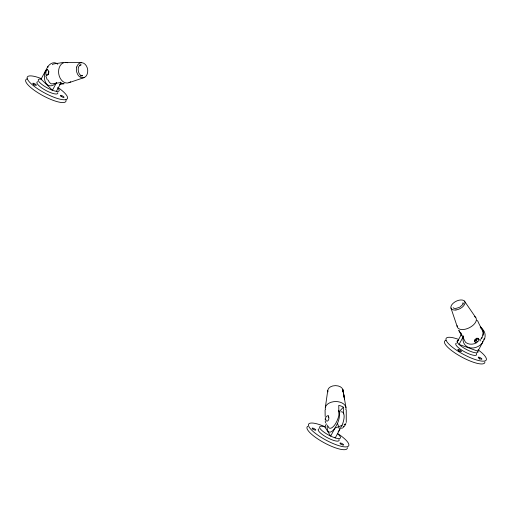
<?xml version="1.0" encoding="UTF-8"?>
<svg xmlns="http://www.w3.org/2000/svg" width="512" height="512" viewBox="0 0 512 512"><rect width="100%" height="100%" fill="white"/><g stroke="black" fill="none" stroke-linecap="round" stroke-linejoin="round"><path stroke-width="0.77" d="M325.312 407.699L327.75 390.502M346.266 422.426L346.246 409.926M57.76 64.243A11.802 7.578 -74.5 0 0 47.898 66.451L41.062 79.149L52.422 90.253L56.525 82.643M56.397 91.36L61.075 82.662M326.47 423.834L324.832 426.88L330.675 436.096L337.51 423.398A11.802 4.723 -68.3 0 0 338.515 410.688M340.8 411.904A11.802 4.723 -68.3 0 1 342.093 425.216L335.251 437.914L334.886 437.338M457.21 342.106L461.581 333.984A11.802 9.824 -38.3 0 0 461.229 335.674M463.584 336.038L459.059 344.442L477.894 351.187L484.73 338.49A11.802 9.824 -38.3 0 0 480.237 327.661M481.498 338.726L482.112 337.581M343.226 426.918L343.066 427.168A9.837 2.477 15.1 0 0 343.814 426.778M343.84 426.752A9.837 8.742 -36.3 0 0 345.37 424.71L344.077 424.198L345.395 424.666L345.594 424.352M345.568 424.397L345.581 424.378A4.038 2.573 42.8 0 0 345.786 423.251M476.397 340.454L477.818 338.406L479.123 340.058A9.837 5.12 -62.1 0 1 477.542 341.901A9.837 4.186 6.8 0 1 475.29 342.272L474.381 341.152M480.544 340.499L480.122 340.954M339.59 411.258L343.347 407.206A10.586 6.976 -0.8 0 0 338.765 405.389L338.893 414.33A3.987 1.594 -68.3 0 1 338.784 415.629A10.829 4.333 -68.3 0 1 333.613 426.266A10.829 4.333 -68.3 0 1 328.314 426.918A3.987 1.594 -68.3 0 1 328.179 426.227M342.515 427.923L341.619 428.538M459.782 307.136L462.464 304.794L462.982 302.701L463.654 304.154M459.264 307.418L455.68 308.48L453.965 308.294L453.171 307.712M69.03 82.669L84.038 77.613M79.597 65.101L81.152 64.858C76.294 65.254 77.856 76.486 82.611 75.731L80.288 76.09M60.16 84.333L64.134 83.718A10.586 7.795 81.2 0 1 60.166 82.618L52.218 83.84A3.987 2.56 -74.5 0 1 51.2 83.77A10.829 6.957 -74.5 0 1 48.218 80.096M474.432 340.595L476.352 340.48L477.542 341.901M65.216 62.368L81.517 62.662M464.416 301.056L475.834 317.67M47.309 79.942L45.85 76.032M478.362 338.336L478.522 338.656M477.702 338.118L479.04 339.782A4.038 0.384 59.9 0 0 478.515 338.65M461.613 335.872L458.842 330.304A10.586 5.786 -26.5 0 0 460.691 332.646L465.126 341.555A5.312 4.416 -38.3 0 0 465.594 342.272A2.669 2.221 -38.3 0 0 465.926 342.586A10.829 9.011 -38.3 0 0 476.557 342.822M475.251 342.24L475.155 342.01A4.038 0.384 59.9 0 0 474.637 340.89L474.483 340.576A14.042 7.315 -62.1 0 0 475.994 338.586A14.042 5.971 6.8 0 0 478.323 338.317M457.184 326.56L450.957 308.032M325.466 422.938L325.235 421.146M345.978 407.584L342.861 389.53L344.525 399.226L343.027 390.374M328.71 417.274L328.64 416.819M343.347 407.206L343.443 413.914M325.171 416.486L325.075 409.933M327.955 391.878A7.642 5.037 -0.8 0 1 335.514 385.619A7.642 5.037 -0.8 0 1 342.765 391.917M325.382 409.581A10.394 6.848 -0.8 0 1 335.808 401.542A10.394 6.848 -0.8 0 1 345.837 409.632M328.781 417.261A2.79 1.696 -86.3 0 1 328.032 420.627A2.79 1.696 -86.3 0 1 325.914 420.339A2.285 1.766 -30.7 0 1 325.779 419.91M328.429 416.147A2.688 0.858 -86.1 0 1 328.57 416.742M325.152 419.398A2.733 1.472 -57.9 0 1 326.451 416.557A2.733 1.472 -57.9 0 1 328.589 415.872M325.766 419.744A2.688 1.67 -64.5 0 1 325.754 419.021M343.424 426.221A4.038 2.573 42.8 0 1 343.251 426.906M337.542 433.734A11.802 3.014 28.3 0 1 336.55 438.272A11.802 3.014 28.3 0 1 321.184 429.837A11.802 3.014 28.3 0 1 325.376 427.053M327.366 425.126A11.802 4.723 -68.3 0 0 329.037 432.064A11.802 4.723 -68.3 0 0 335.046 427.974A23.309 10.81 -18.3 0 0 338.65 426.72A23.309 10.81 -18.3 0 0 342.093 425.216M337.51 423.398A23.309 2.387 68.6 0 1 339.616 429.754A11.802 4.723 -68.3 0 1 338.15 431.68M338.278 433.958A22.771 5.818 28.3 0 1 342.944 446.656A22.771 5.818 28.3 0 1 310.822 429.248A22.771 5.818 28.3 0 1 324.634 426.566M347.386 447.686A22.771 5.818 28.3 0 1 324.352 442.867A22.771 5.818 28.3 0 1 307.75 426.323M338.938 439.366A11.802 3.014 28.3 0 1 327.654 437.843A11.802 3.014 28.3 0 1 318.963 428.883M57.446 87.674A11.802 3.014 28.3 0 1 54.97 91.066A11.802 3.014 28.3 0 1 40.595 83.386A11.802 3.014 28.3 0 1 41.722 79.27M46.349 70.413A23.309 14.797 -14.9 0 0 45.434 71.027A11.802 7.578 -74.5 0 0 46.714 84.109A11.802 7.578 -74.5 0 0 56.262 82.778M60.544 82.099A23.309 6.374 61.6 0 1 60.768 83.238A11.802 7.578 -74.5 0 1 59.667 84.48M48.051 67.258A23.309 6.374 61.6 0 1 47.898 66.451M58.835 88.115A22.771 5.818 28.3 0 1 61.114 99.418A22.771 5.818 28.3 0 1 29.882 82.502A22.771 5.818 28.3 0 1 41.152 78.534M65.946 99.821A22.771 5.818 28.3 0 1 42.918 95.661A22.771 5.818 28.3 0 1 27.213 78.867M33.99 85.178A2.054 0.525 28.3 0 1 34.176 85.274M57.766 92.589A11.802 3.014 28.3 0 1 45.83 90.432A11.802 3.014 28.3 0 1 37.69 81.728M70.662 81.741A10.394 7.654 81.2 0 1 58.739 73.869A10.394 7.654 81.2 0 1 67.731 62.758M48.262 74.522A2.746 1.76 -74.5 0 1 48.922 71.584M46.419 75.194A2.79 0.954 -80.5 0 1 45.882 72.909A2.79 0.954 -80.5 0 1 46.88 69.926M46.739 75.059A2.285 0.627 -34.3 0 1 46.49 75.078M47.277 74.81A2.688 1.203 -61.4 0 1 46.784 75.059M47.674 69.914A2.733 1.824 88.7 0 1 48.755 72.742A2.733 1.824 88.7 0 1 47.302 75.091M47.238 69.773A2.688 1.498 88.1 0 1 47.712 69.766M46.886 69.965A2.285 1.28 55.8 0 1 47.13 69.786M63.245 62.752A10.586 7.795 81.2 0 0 61.901 62.682L53.952 63.91A3.987 2.56 -74.5 0 0 52.896 64.301A10.829 6.957 -74.5 0 0 52.358 64.742M477.773 350.931A11.802 3.014 28.3 0 1 466.035 349.254A11.802 3.014 28.3 0 1 458.432 340.467M482.643 341.203A23.309 17.926 62.6 0 1 482.266 343.066A11.802 9.824 -38.3 0 1 468.672 347.456A11.802 9.824 -38.3 0 1 463.43 336.32A23.309 17.926 62.6 0 1 463.418 336.096M480.448 326.656A11.802 9.824 -38.3 0 1 483.091 335.315M484.73 338.49A23.309 9.504 5.1 0 1 483.603 339.27M478.061 349.792A22.771 5.818 28.3 0 1 480.122 360.851A22.771 5.818 28.3 0 1 449.235 344.435A22.771 5.818 28.3 0 1 458.33 339.309M484.89 361.875A22.771 5.818 28.3 0 1 460.966 356.627A22.771 5.818 28.3 0 1 445.926 340.288M479.43 359.066A2.054 0.525 28.3 0 1 479.61 359.162M458.989 351.347A2.054 0.525 28.3 0 1 459.168 351.443M458.394 340.749A2.054 0.525 28.3 0 1 458.528 340.634M476.416 353.555A11.802 3.014 28.3 0 1 465.261 352.147A11.802 3.014 28.3 0 1 456.454 343.136M474.336 316.442A10.394 5.677 -26.5 0 1 469.683 327.565A10.394 5.677 -26.5 0 1 457.12 325.523M476.691 338.157A1.37 1.139 -38.3 0 1 474.816 339.712M476.954 320.384A10.586 5.786 -26.5 0 1 478.336 322.432L482.771 331.341A5.312 4.416 -38.3 0 1 483.066 332.16A2.669 2.221 -38.3 0 1 483.123 332.627A10.829 9.011 -38.3 0 1 480.557 339.546M340.608 443.91A2.054 0.525 28.3 0 0 343.584 445.024A2.054 0.525 28.3 0 0 341.146 443.162A2.054 0.525 28.3 0 0 340.608 443.91M312.742 428.973A2.054 0.525 28.3 0 0 315.731 430.112A2.054 0.525 28.3 0 0 313.331 428.256A2.054 0.525 28.3 0 0 312.742 428.973M61.088 96.288A2.054 0.525 28.3 0 0 64.045 97.382A2.054 0.525 28.3 0 0 61.587 95.52A2.054 0.525 28.3 0 0 61.088 96.288M33.37 84.128A2.054 0.525 28.3 0 0 36.371 85.28A2.054 0.525 28.3 0 0 33.99 83.43A2.054 0.525 28.3 0 0 33.37 84.128M76.742 66.989A7.642 5.626 81.2 0 0 83.04 77.843A7.642 5.626 81.2 0 0 86.438 65.965A7.642 5.626 81.2 0 0 76.742 66.989M478.912 358.086A2.054 0.525 28.3 0 0 481.875 359.181A2.054 0.525 28.3 0 0 479.424 357.325A2.054 0.525 28.3 0 0 478.912 358.086M458.47 350.368A2.054 0.525 28.3 0 0 461.434 351.469A2.054 0.525 28.3 0 0 458.982 349.606A2.054 0.525 28.3 0 0 458.47 350.368M455.949 309.978A7.642 4.173 -26.5 0 0 464.838 301.709A7.642 4.173 -26.5 0 0 453.062 303.334A7.642 4.173 -26.5 0 0 455.949 309.978"/></g></svg>
